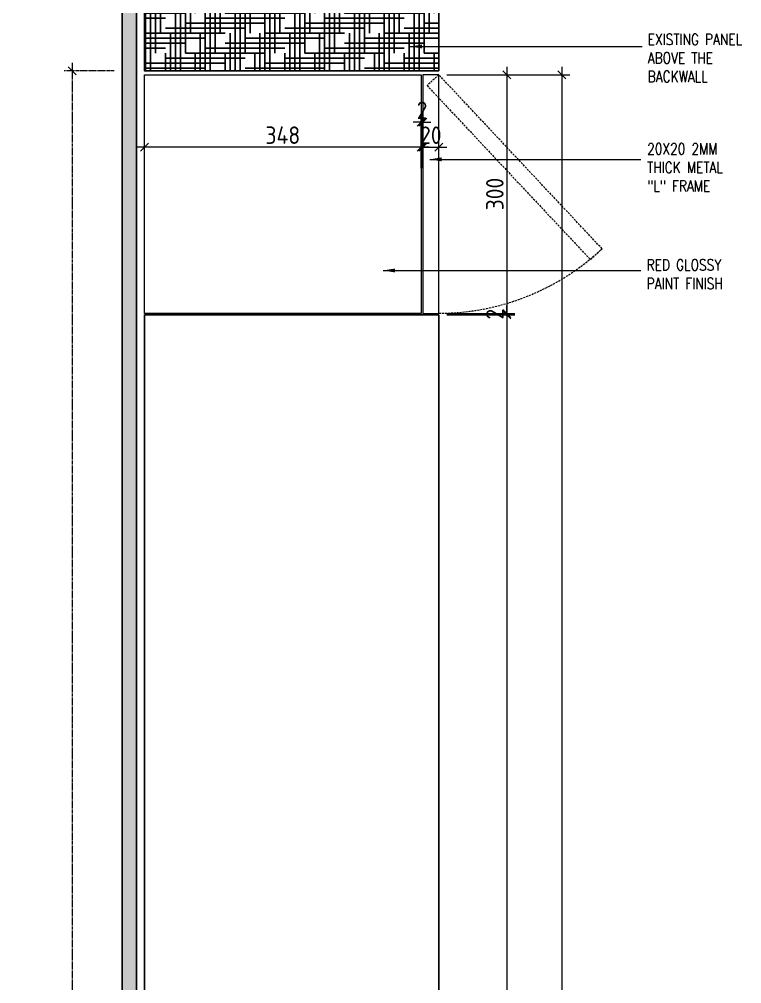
# Model space of a CAD drawing. Header units: millimetres. Extents: x 539949 to 547802, y -525020 to -515511.
# Drawn here: x 543791 to 544699, y -518312 to -517099 of the extents above; entities that cross this region are included whole.
import ezdxf

# ---------------------------------------------------------------- set-up
doc = ezdxf.new("R2010")
doc.units = ezdxf.units.MM
doc.header["$LTSCALE"] = 5
doc.header["$MEASUREMENT"] = 0
doc.header["$PDMODE"] = 35
doc.linetypes.add('CENTER2', pattern=[1.125, 0.75, -0.125, 0.125, -0.125])
doc.linetypes.add('DASHED', pattern=[0.75, 0.5, -0.25])
for name, color, linetype in [('DIM-10', 1, 'Continuous'), ('HACTH', 8, 'Continuous'), ('HATCH', 8, 'Continuous'), ('L-Det Tag', 7, 'Continuous')]:
    doc.layers.add(name, color=color, linetype=linetype)
doc.layers.add('MDF', color=41, linetype='Continuous', lineweight=0)
doc.layers.add('METAL', color=6, linetype='Continuous', lineweight=0)
doc.styles.add('ABRA', font='romans.shx', dxfattribs={"width": 0.8, "bigfont": 'bigfont.shx'})
doc.styles.add('ISOCP', font='isocp.shx')
doc.styles.get("Standard").update_dxf_attribs({"font": 'arial.ttf'})
doc.dimstyles.new('dim', dxfattribs={"dimtxt": 2, "dimasz": 2, "dimexe": 1, "dimexo": 1, "dimgap": 1, "dimtad": 1, "dimdec": 0, "dimdsep": 46, "dimtxsty": 'Standard', "dimblk": 'OBLIQUE', "dimcen": 0, "dimdle": 1, "dimclrd": 1, "dimclre": 1, "dimclrt": 1, "dimadec": 0, "dimazin": 0, "dimtfac": 1, "dimtdec": 0, "dimtix": 1, "dimtmove": 0, "dimatfit": 3, "dimfxl": 1, "dimlwd": 0, "dimlwe": 0, "dimarcsym": 0})
doc.dimstyles.new('DL - 10', dxfattribs={"dimscale": 10, "dimtxt": 2.2, "dimasz": 1, "dimexe": 1, "dimexo": 1, "dimgap": 0.4, "dimtad": 1, "dimdec": 0, "dimdsep": 46, "dimtxsty": 'ISOCP', "dimblk": 'OBLIQUE', "dimcen": 0.5, "dimdle": 1, "dimclrd": 256, "dimclre": 256, "dimclrt": 2, "dimadec": 0, "dimazin": 2, "dimtfac": 1, "dimtdec": 0, "dimtix": 1, "dimtmove": 1, "dimatfit": 3, "dimldrblk": 'OPEN90', "dimfxl": 1, "dimlwd": 9, "dimlwe": 9, "dimarcsym": 0})

# ---------------------------------------------------------------- blocks, each defined once
blk = doc.blocks.new('_OBLIQUE')
at = {"color": 0, "linetype": 'ByBlock', "lineweight": -2}
blk.add_line((-0.5, -0.5), (0.5, 0.5), dxfattribs=at)
blk = doc.blocks.new('*D76')
at = {"layer": 'Defpoints', "color": 0, "transparency": 16777216}
for p in [(544318.5, -517169.2), (544318.5, -517469.2), (544403.9, -517469.2)]:
    blk.add_point(p, dxfattribs=at)
at = {"layer": 'DIM-10', "lineweight": 9, "transparency": 16777216}
for p, q in [((544403.9, -517159.2), (544403.9, -517479.2)), ((544328.5, -517169.2), (544413.9, -517169.2)), ((544328.5, -517469.2), (544413.9, -517469.2))]:
    blk.add_line(p, q, dxfattribs=at)
at = {"layer": 'DIM-10', "lineweight": 9, "transparency": 16777216, "xscale": 10, "yscale": 10, "zscale": 10}
for p, rotation in [((544403.9, -517169.2), 90), ((544403.9, -517469.2), 270)]:
    blk.add_blockref('_OBLIQUE', p, dxfattribs=dict(at, rotation=rotation))
at = {"layer": 'DIM-10', "color": 2, "transparency": 16777216, "insert": (544388.9, -517319.2), "char_height": 22, "attachment_point": 5, "rotation": 90, "style": 'ISOCP'}
blk.add_mtext('300', dxfattribs=at)
blk = doc.blocks.new('_Open90')
at = {"color": 0, "linetype": 'ByBlock', "lineweight": -2}
for p, q in [((0, 0), (-1, 0)), ((-0.5, 0.5), (0, 0)), ((0, 0), (-0.5, -0.5))]:
    blk.add_line(p, q, dxfattribs=at)
blk = doc.blocks.new('*D77')
at = {"layer": 'Defpoints', "color": 0, "transparency": 16777216}
for p in [(544318.5, -517471.2), (544318.5, -519780.3), (544403.9, -519780.3)]:
    blk.add_point(p, dxfattribs=at)
at = {"layer": 'DIM-10', "lineweight": 9, "transparency": 16777216}
for p, q in [((544403.9, -517461.2), (544403.9, -519790.3)), ((544328.5, -517471.2), (544413.9, -517471.2)), ((544328.5, -519780.3), (544413.9, -519780.3))]:
    blk.add_line(p, q, dxfattribs=at)
at = {"layer": 'DIM-10', "lineweight": 9, "transparency": 16777216, "xscale": 10, "yscale": 10, "zscale": 10}
for p, rotation in [((544403.9, -517471.2), 90), ((544403.9, -519780.3), 270)]:
    blk.add_blockref('_OBLIQUE', p, dxfattribs=dict(at, rotation=rotation))
at = {"layer": 'DIM-10', "color": 2, "transparency": 16777216, "insert": (544388.9, -518625.7), "char_height": 22, "attachment_point": 5, "rotation": 90, "style": 'ISOCP'}
blk.add_mtext('2309', dxfattribs=at)
blk = doc.blocks.new('*D46')
at = {"layer": 'Defpoints', "color": 0, "transparency": 16777216}
for p in [(544318.5, -517469.2), (544318.5, -517471.2), (544403.9, -517469.2)]:
    blk.add_point(p, dxfattribs=at)
at = {"layer": 'DIM-10', "lineweight": 9, "transparency": 16777216}
for p, q in [((544403.9, -517469.2), (544403.9, -517459.2)), ((544328.5, -517469.2), (544413.9, -517469.2)), ((544328.5, -517471.2), (544413.9, -517471.2)), ((544403.9, -517471.2), (544403.9, -517469.2)), ((544403.9, -517471.2), (544403.9, -517481.2))]:
    blk.add_line(p, q, dxfattribs=at)
at = {"layer": 'DIM-10', "lineweight": 9, "transparency": 16777216, "xscale": 10, "yscale": 10, "zscale": 10}
for p, rotation in [((544403.9, -517469.2), 270), ((544403.9, -517471.2), 90)]:
    blk.add_blockref('_OBLIQUE', p, dxfattribs=dict(at, rotation=rotation))
at = {"layer": 'DIM-10', "color": 2, "transparency": 16777216, "insert": (544388.9, -517470.2), "char_height": 22, "attachment_point": 5, "rotation": 90, "style": 'ISOCP'}
blk.add_mtext('2', dxfattribs=at)
blk = doc.blocks.new('*D78')
at = {"layer": 'Defpoints', "color": 0, "transparency": 16777216}
for p in [(544318.5, -517260.2), (544298.5, -517296.7), (544318.5, -517296.7)]:
    blk.add_point(p, dxfattribs=at)
at = {"layer": 'DIM-10', "lineweight": 9, "transparency": 16777216}
for p, q in [((544298.5, -517260.2), (544288.5, -517260.2)), ((544298.5, -517286.7), (544298.5, -517250.2)), ((544298.5, -517260.2), (544318.5, -517260.2)), ((544318.5, -517286.7), (544318.5, -517250.2)), ((544318.5, -517260.2), (544328.5, -517260.2))]:
    blk.add_line(p, q, dxfattribs=at)
at = {"layer": 'DIM-10', "lineweight": 9, "transparency": 16777216, "xscale": 10, "yscale": 10, "zscale": 10}
blk.add_blockref('_OBLIQUE', (544298.5, -517260.2), dxfattribs=at)
at = {"layer": 'DIM-10', "lineweight": 9, "transparency": 16777216, "xscale": 10, "yscale": 10, "zscale": 10, "rotation": 180}
blk.add_blockref('_OBLIQUE', (544318.5, -517260.2), dxfattribs=at)
at = {"layer": 'DIM-10', "color": 2, "transparency": 16777216, "insert": (544308.5, -517245.2), "char_height": 22, "attachment_point": 5, "style": 'ISOCP'}
blk.add_mtext('20', dxfattribs=at)
blk = doc.blocks.new('*D79')
at = {"layer": 'Defpoints', "color": 0, "transparency": 16777216}
for p in [(543948.5, -517260.2), (543948.5, -517296.7), (544296.5, -517296.7)]:
    blk.add_point(p, dxfattribs=at)
at = {"layer": 'DIM-10', "lineweight": 9, "transparency": 16777216}
for p, q in [((544306.5, -517260.2), (543938.5, -517260.2)), ((543948.5, -517286.7), (543948.5, -517250.2)), ((544296.5, -517286.7), (544296.5, -517250.2))]:
    blk.add_line(p, q, dxfattribs=at)
at = {"layer": 'DIM-10', "lineweight": 9, "transparency": 16777216, "xscale": 10, "yscale": 10, "zscale": 10, "rotation": 180}
blk.add_blockref('_OBLIQUE', (543948.5, -517260.2), dxfattribs=at)
at = {"layer": 'DIM-10', "lineweight": 9, "transparency": 16777216, "xscale": 10, "yscale": 10, "zscale": 10}
blk.add_blockref('_OBLIQUE', (544296.5, -517260.2), dxfattribs=at)
at = {"layer": 'DIM-10', "color": 2, "transparency": 16777216, "insert": (544122.5, -517245.2), "char_height": 22, "attachment_point": 5, "style": 'ISOCP'}
blk.add_mtext('348', dxfattribs=at)
blk = doc.blocks.new('*D47')
at = {"layer": 'Defpoints', "color": 0, "transparency": 16777216}
for p in [(544298.5, -517228.9), (544296.5, -517265.3), (544298.5, -517265.3)]:
    blk.add_point(p, dxfattribs=at)
at = {"layer": 'DIM-10', "lineweight": 9, "transparency": 16777216}
for p, q in [((544296.5, -517255.3), (544296.5, -517218.9)), ((544298.5, -517255.3), (544298.5, -517218.9)), ((544296.5, -517228.9), (544286.5, -517228.9)), ((544296.5, -517228.9), (544298.5, -517228.9)), ((544298.5, -517228.9), (544308.5, -517228.9))]:
    blk.add_line(p, q, dxfattribs=at)
at = {"layer": 'DIM-10', "lineweight": 9, "transparency": 16777216, "xscale": 10, "yscale": 10, "zscale": 10}
blk.add_blockref('_OBLIQUE', (544296.5, -517228.9), dxfattribs=at)
at = {"layer": 'DIM-10', "lineweight": 9, "transparency": 16777216, "xscale": 10, "yscale": 10, "zscale": 10, "rotation": 180}
blk.add_blockref('_OBLIQUE', (544298.5, -517228.9), dxfattribs=at)
at = {"layer": 'DIM-10', "color": 2, "transparency": 16777216, "insert": (544297.5, -517213.9), "char_height": 22, "attachment_point": 5, "style": 'ISOCP'}
blk.add_mtext('2', dxfattribs=at)
blk = doc.blocks.new('*D50')
at = {"layer": 'Defpoints', "color": 0, "transparency": 16777216}
for p in [(544318.5, -517169.2), (544318.5, -519882.2), (544473.1, -519882.2)]:
    blk.add_point(p, dxfattribs=at)
at = {"layer": 'DIM-10', "lineweight": 9, "transparency": 16777216}
for p, q in [((544473.1, -517159.2), (544473.1, -519892.2)), ((544328.5, -517169.2), (544483.1, -517169.2)), ((544328.5, -519882.2), (544483.1, -519882.2))]:
    blk.add_line(p, q, dxfattribs=at)
at = {"layer": 'DIM-10', "lineweight": 9, "transparency": 16777216, "xscale": 10, "yscale": 10, "zscale": 10}
for p, rotation in [((544473.1, -517169.2), 90), ((544473.1, -519882.2), 270)]:
    blk.add_blockref('_OBLIQUE', p, dxfattribs=dict(at, rotation=rotation))
at = {"layer": 'DIM-10', "color": 2, "transparency": 16777216, "insert": (544457.9, -518525.7), "char_height": 22, "attachment_point": 5, "rotation": 90, "style": 'ISOCP'}
blk.add_mtext('2713 COUNTER DIM', dxfattribs=at)
blk = doc.blocks.new('*D341')
at = {"layer": 'Defpoints', "color": 0, "linetype": 'CENTER2', "transparency": 16777216}
for p in [(543920.5, -517164.2), (543857.6, -519882.2), (543920.5, -519882.2)]:
    blk.add_point(p, dxfattribs=at)
at = {"layer": 'DIM-10', "linetype": 'CENTER2', "lineweight": 9, "transparency": 16777216}
for p, q in [((543910.5, -517164.2), (543847.6, -517164.2)), ((543857.6, -517154.2), (543857.6, -519892.2)), ((543910.5, -519882.2), (543847.6, -519882.2))]:
    blk.add_line(p, q, dxfattribs=at)
at = {"layer": 'DIM-10', "linetype": 'CENTER2', "lineweight": 9, "transparency": 16777216, "xscale": 10, "yscale": 10, "zscale": 10}
for p, rotation in [((543857.6, -517164.2), 90), ((543857.6, -519882.2), 270)]:
    blk.add_blockref('_OBLIQUE', p, dxfattribs=dict(at, rotation=rotation))
at = {"layer": 'DIM-10', "color": 2, "linetype": 'CENTER2', "transparency": 16777216, "insert": (543842.5, -518523.2), "char_height": 22, "attachment_point": 5, "rotation": 90, "style": 'ISOCP'}
blk.add_mtext('{\\C24;2718 SITE DIM}', dxfattribs=at)

msp = doc.modelspace()

# ---------------------------------------------------------------- hatches: boundary and pattern name
at = {"layer": 'HATCH'}
h = msp.add_hatch(dxfattribs=at)
h.set_pattern_fill('HOUND', color=256, scale=100)
h.set_pattern_definition([(0, (-30, 0), (25, 6.25), [100, -50]), (90, (-30, 0), (-6.25, -25), [100, -50])])
h.paths.add_polyline_path([(543920.5, -517064.2), (543938.5, -517064.2), (543938.5, -519882.2), (543920.5, -519882.2)])
h = msp.add_hatch(dxfattribs=at)
h.set_pattern_fill('HOUND', color=256, scale=100)
h.set_pattern_definition([(0, (0, -42), (25, 6.25), [100, -50]), (90, (0, -42), (-6.25, -25), [100, -50])])
h.paths.add_polyline_path([(543948.5, -517064.2), (544318.5, -517064.2), (544318.5, -517164.2), (543948.5, -517164.2)])

# ---------------------------------------------------------------- linework, layer by layer
at = {"layer": 'HACTH'}
for points in [[(543920.5, -517064.2), (543938.5, -517064.2), (543938.5, -519882.2), (543920.5, -519882.2)], [(543948.5, -517064.2), (544318.5, -517064.2), (544318.5, -517164.2), (543948.5, -517164.2)]]:
    msp.add_lwpolyline(points, close=True, dxfattribs=at)
at = {"layer": 'MDF'}
for points in [[(543948.5, -517169.2), (544296.5, -517169.2), (544296.5, -517469.2), (543948.5, -517469.2)], [(543948.5, -517471.2), (544318.5, -517471.2), (544318.5, -519780.3), (543948.5, -519780.3)], [(544318.5, -517471.2), (543948.5, -517471.2), (543948.5, -519876.2), (544318.5, -519876.2)]]:
    msp.add_lwpolyline(points, close=True, dxfattribs=at)
at = {"layer": 'METAL', "lineweight": 5}
msp.add_lwpolyline([(544298.5, -517469.2), (544318.5, -517469.2), (544318.5, -517169.2), (544298.5, -517169.2)], close=True, dxfattribs=at)
at = {"layer": 'METAL', "linetype": 'DASHED'}
msp.add_lwpolyline([(544509.1, -517401.7), (544523.7, -517388), (544318.5, -517169.2), (544303.9, -517182.9)], close=True, dxfattribs=at)
msp.add_arc((544318.5, -517169.2), 299.9, 270, 313.1589, dxfattribs=at)

# ---------------------------------------------------------------- texts
at = {"layer": 'L-Det Tag', "color": 7, "char_height": 14, "attachment_point": 4, "style": 'ABRA'}
for s, width, gutter_width, heights, insert in [('{\\Fromans|c0;EXISTING PANEL ABOVE THE BACKWALL}', 178.273, 24, [-60.7], (544581.1, -517148.1)), ('{\\Fromans|c0;20X20 2MM THICK METAL "L" FRAME  }', 107.873, 56.3, [-63.3], (544580.4, -517285.7)), ('{\\Fromans|c0;RED GLOSSY PAINT FINISH}', 109.279, 24, [-37.3], (544579.8, -517420))]:
    msp.add_mtext_dynamic_manual_height_columns(s, width=width, gutter_width=gutter_width, heights=heights, dxfattribs=dict(at, insert=insert))

# ---------------------------------------------------------------- dimensions: what is measured, and where the dimension line sits
at = {"layer": 'DIM-10', "linetype": 'CENTER2'}
dim = msp.add_linear_dim(base=(543857.6, -519882.2), p1=(543920.5, -517164.2), p2=(543920.5, -519882.2), angle=90, text='{\\C24;<> SITE DIM}', dimstyle='DL - 10', dxfattribs=at)
dim.commit()
dim.dimension.update_dxf_attribs({"geometry": '*D341', "text_midpoint": (543842.5, -518523.2)})
at = {"layer": 'DIM-10'}
dim = msp.add_linear_dim(base=(544403.9, -517469.2), p1=(544318.5, -517169.2), p2=(544318.5, -517469.2), angle=90, dimstyle='DL - 10', dxfattribs=at)
dim.commit()
dim.dimension.update_dxf_attribs({"geometry": '*D76', "text_midpoint": (544388.9, -517319.2)})
dim = msp.add_linear_dim(base=(544473.1, -519882.2), p1=(544318.5, -517169.2), p2=(544318.5, -519882.2), angle=90, text='<> COUNTER DIM', dimstyle='DL - 10', dxfattribs=at)
dim.commit()
dim.dimension.update_dxf_attribs({"geometry": '*D50', "text_midpoint": (544473.1, -518525.7), "dimtype": 128})
dim = msp.add_linear_dim(base=(544298.5, -517228.9), p1=(544296.5, -517265.3), p2=(544298.5, -517265.3), dimstyle='DL - 10', dxfattribs=at)
dim.commit()
dim.dimension.update_dxf_attribs({"geometry": '*D47', "text_midpoint": (544297.5, -517228.9), "dimtype": 128})
for base, p1, p2, picture, middle in [((543948.5, -517260.2), (544296.5, -517296.7), (543948.5, -517296.7), '*D79', (544122.5, -517245.2)), ((544318.5, -517260.2), (544298.5, -517296.7), (544318.5, -517296.7), '*D78', (544308.5, -517245.2))]:
    dim = msp.add_linear_dim(base=base, p1=p1, p2=p2, dimstyle='DL - 10', dxfattribs=at)
    dim.commit()
    dim.dimension.update_dxf_attribs({"geometry": picture, "text_midpoint": middle})
for base, p2, picture, middle in [((544403.9, -517469.2), (544318.5, -517469.2), '*D46', (544403.9, -517470.2)), ((544403.9, -519780.3), (544318.5, -519780.3), '*D77', (544403.9, -518625.7))]:
    dim = msp.add_linear_dim(base=base, p1=(544318.5, -517471.2), p2=p2, angle=90, dimstyle='DL - 10', dxfattribs=at)
    dim.commit()
    dim.dimension.update_dxf_attribs({"geometry": picture, "text_midpoint": middle, "dimtype": 128})

# ---------------------------------------------------------------- leaders
for points in [[(544282.5, -517133.7), (544574.3, -517133.7)], [(544307.1, -517275.6), (544572.5, -517275.6)], [(544248.5, -517415.3), (544572.5, -517415.3)]]:
    msp.add_leader(points, dimstyle='dim', override={"dimscale": 1, "dimasz": 15, "dimtad": 0, "dimclrt": 4, "dimfxlon": 1})

doc.saveas('drawing.dxf')
